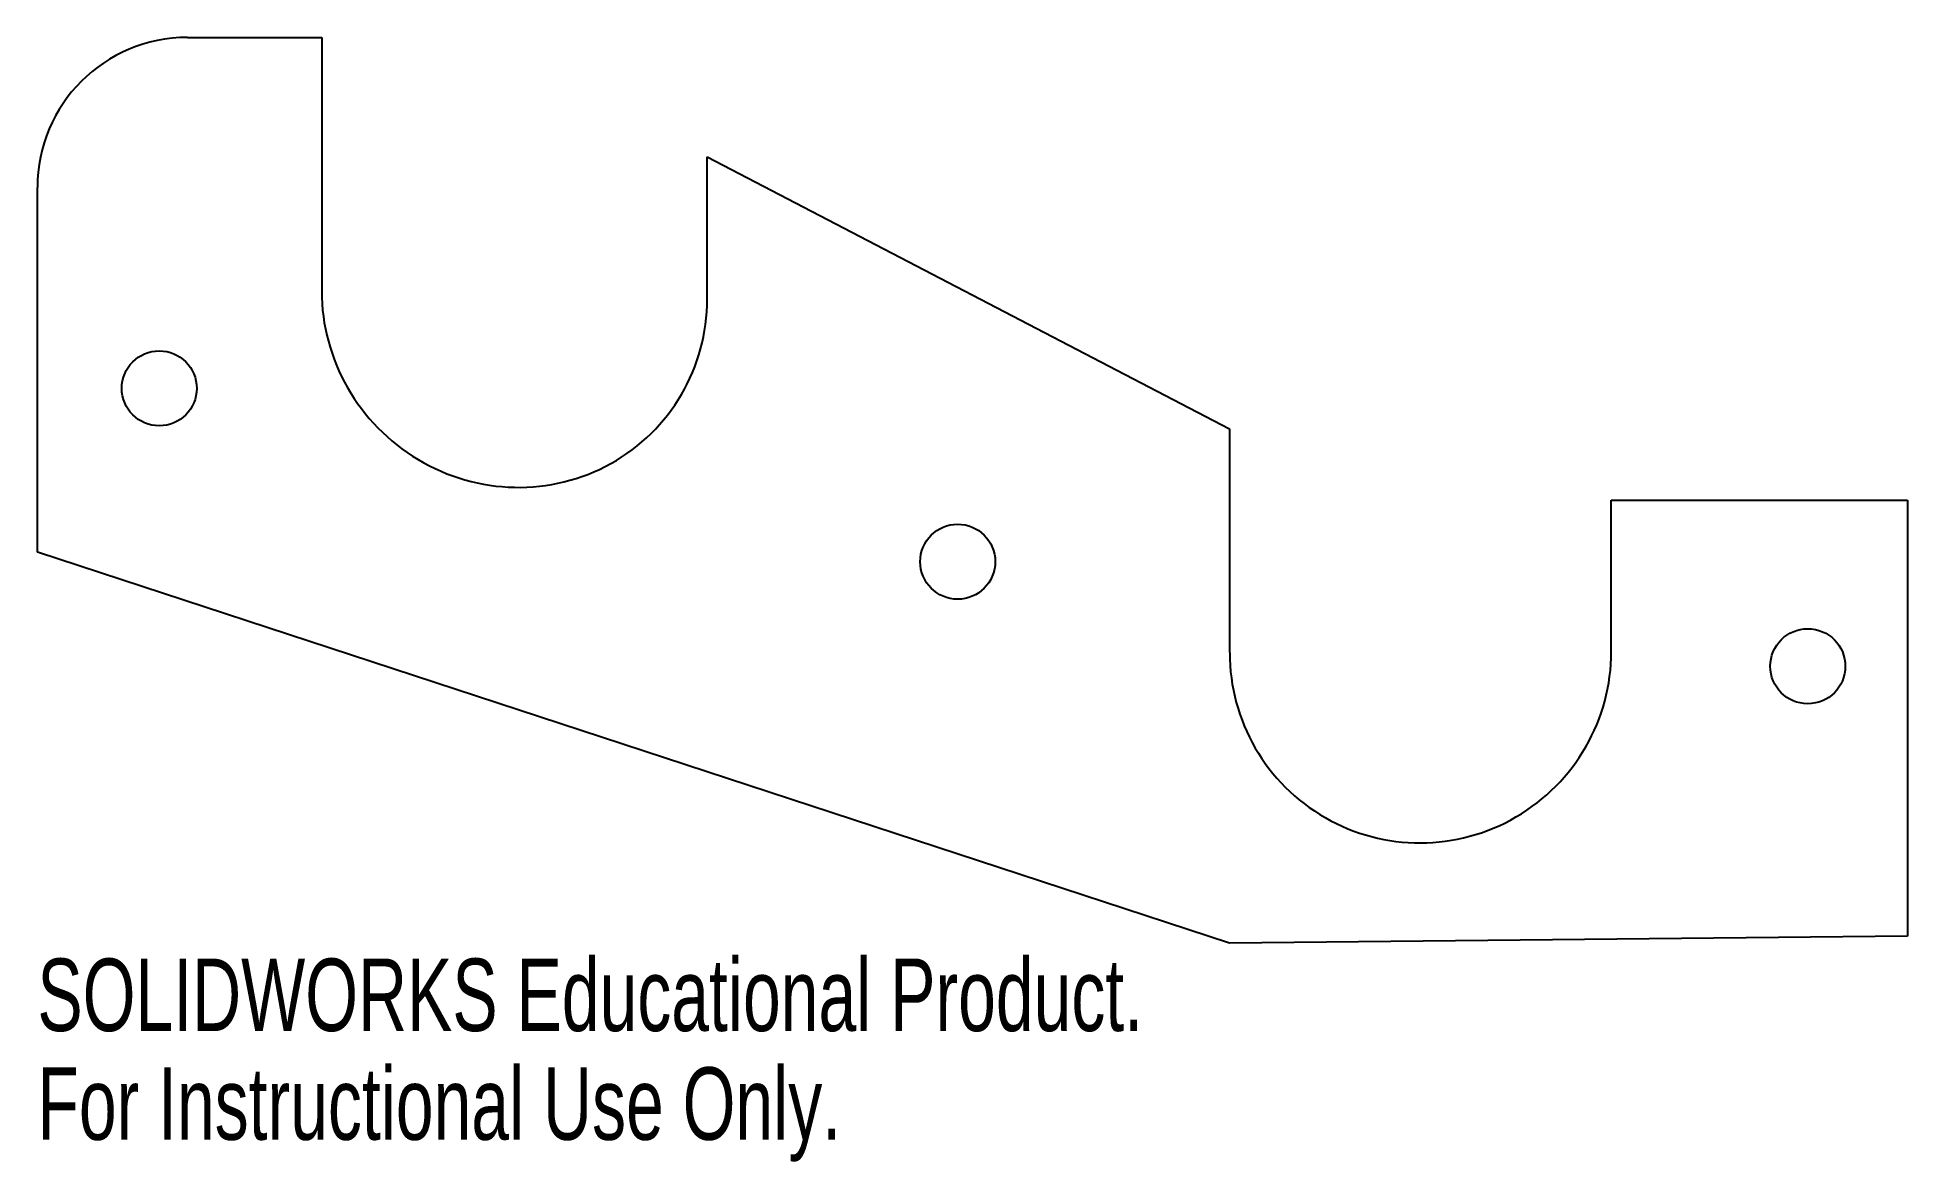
# Model space of a CAD drawing. Header units: millimetres. Extents: x 407 to 531, y 173 to 248.
import ezdxf

# ---------------------------------------------------------------- set-up
doc = ezdxf.new("R2010")
doc.units = ezdxf.units.MM
doc.styles.add('SLDTEXTSTYLE0', font='TXT', dxfattribs={"width": 0.7})

msp = doc.modelspace()

# ---------------------------------------------------------------- linework, layer by layer
at = {"color": 7, "linetype": 'Continuous', "lineweight": 25}
for p, q in [((416.76, 247.64), (425.71, 247.64)), ((425.71, 247.64), (425.71, 230.74)), ((451.39, 239.68), (486.21, 221.53)), ((451.39, 230.2), (451.39, 239.68)), ((406.76, 213.31), (406.76, 237.64)), ((486.21, 221.53), (486.21, 206.62)), ((511.64, 216.79), (531.39, 216.79)), ((511.64, 206.7), (511.64, 216.79)), ((531.39, 216.79), (531.39, 187.71)), ((486.21, 187.24), (406.76, 213.31)), ((531.39, 187.71), (486.21, 187.24))]:
    msp.add_line(p, q, dxfattribs=at)
for centre in [(414.88, 224.24), (468.09, 212.68), (524.74, 205.71)]:
    msp.add_circle(centre, 2.5, dxfattribs=at)
msp.add_arc((416.76, 237.64), 10, 90, 180, dxfattribs=at)
for centre, major_axis, ratio, start_param, end_param in [((438.55, 230.47), (-9.4, 8.94), 0.979187, 0.749922, 3.891515), ((498.93, 206.66), (-7.73, -10.13), 0.996746, 5.366107, 8.5077)]:
    msp.add_ellipse(centre, major_axis=major_axis, ratio=ratio, start_param=start_param, end_param=end_param, dxfattribs=at)

# ---------------------------------------------------------------- texts
at = {"color": 7, "linetype": 'Continuous', "char_height": 4.8336, "attachment_point": 1, "style": 'SLDTEXTSTYLE0'}
for s, insert in [('SOLIDWORKS Educational Product.', (406.76, 186.22)), ('For Instructional Use Only.', (406.76, 178.97))]:
    msp.add_mtext(s, dxfattribs=dict(at, insert=insert))

doc.saveas('drawing.dxf')
